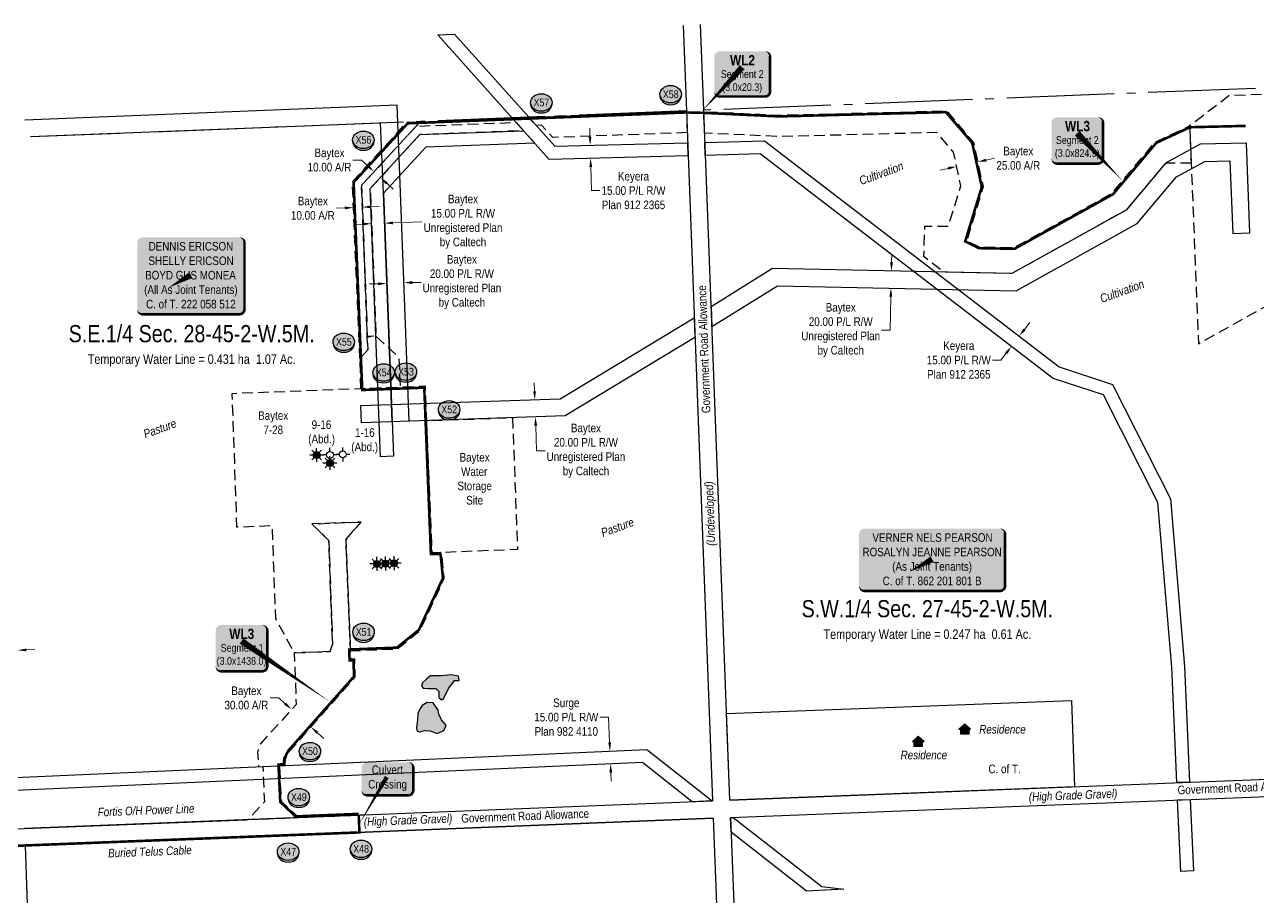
# Model space of a CAD drawing. Extents: x 685217 to 689013, y 5857541 to 5865900.
# Drawn here: x 686221 to 687657, y 5864853 to 5865868 of the extents above; entities that cross this region are included whole.
import ezdxf
from ezdxf.enums import TextEntityAlignment as Align

# ---------------------------------------------------------------- set-up
doc = ezdxf.new("R2010")
doc.units = 0
doc.header["$LTSCALE"] = 5
doc.header["$PDSIZE"] = 0.5
doc.linetypes.add('foc-ACCESSROAD', pattern=[3.75, 2.5, -1.25])
doc.linetypes.add('foc-QUARTERLINE', pattern=[33, 25, -3, 2, -3])
doc.layers.get('Defpoints').update_dxf_attribs({"color": 9})
for name, color, linetype in [('AS-OWNER', 7, 'Continuous'), ('AS-POWER', 104, 'foc-POWER'), ('AS-POWER-T', 104, 'Continuous'), ('AS-RESIDENCE', 14, 'Continuous'), ('AS-TELEPHONE-T', 224, 'Continuous'), ('AS-TELUS', 224, 'foc-TEL'), ('C-AR', 13, 'foc-ACCESSROAD'), ('C-RW', 13, 'Continuous'), ('C-SYMBOL', 7, 'Continuous'), ('C-WS', 13, 'foc-ACCESSROAD'), ('C-WS-S', 13, 'Continuous'), ('CG-NOTES', 7, 'Continuous'), ('F-RW', 190, 'Continuous'), ('F-WS', 190, 'foc-ACCESSROAD'), ('F-WS-S', 190, 'Continuous'), ('L-AREAREQUIRED', 7, 'Continuous'), ('L-ROAD-T', 7, 'Continuous'), ('L-SEC', 7, 'Continuous'), ('L-SECQ', 8, 'foc-QUARTERLINE'), ('L-TITLEDB', 4, 'Continuous'), ('L-TITLEDB-T', 4, 'Continuous'), ('P-CROSSINGS', 250, 'Continuous'), ('T-WATER', 160, 'Continuous'), ('T-WATER-H', 133, 'Continuous'), ('T-WATER-T', 170, 'Continuous')]:
    doc.layers.add(name, color=color, linetype=linetype)
for name, color, linetype, lineweight in [('C-RW-T', 13, 'Continuous', 9), ('C-WS-T', 13, 'Continuous', 9), ('F-AR-T', 190, 'Continuous', 9), ('F-RW-T', 190, 'Continuous', 9), ('F-WS-T', 190, 'Continuous', 9), ('T-TEXT', 48, 'Continuous', 18)]:
    doc.layers.add(name, color=color, linetype=linetype, lineweight=lineweight)
doc.layers.add('P-PROPOSED-WL2', color=7, linetype='Continuous', true_color=0x05c1ff)
doc.layers.add('P-PROPOSED-WL4', color=7, linetype='Continuous', true_color=0x5b5bc8)
doc.styles.add('100L', font='ARIALN.TTF', dxfattribs={"height": 11})
doc.styles.add('175L', font='ARIALN.TTF', dxfattribs={"height": 20})
doc.styles.add('80', font='ARIALN.TTF', dxfattribs={"height": 10})
doc.styles.add('80CG', font='ARIALN.TTF', dxfattribs={"height": 10})
doc.styles.add('80L', font='ARIALN.TTF', dxfattribs={"height": 10})
doc.styles.add('80LS', font='ARIALNI.TTF', dxfattribs={"height": 10})
doc.styles.add('BOLD', font='ARIALNB.TTF')
doc.styles.add('Crossing', font='ARIALN.TTF', dxfattribs={"height": 10})
doc.styles.add('foc-LtypeFont', font='ARIALN.TTF', dxfattribs={"height": 7.35})
doc.styles.add('TXT', font='ARIALN.TTF', dxfattribs={"height": 0.2})
doc.linetypes.add('foc-POWER', pattern='A,6,-1,["P",foc-LtypeFont,S=0.2,R=0,X=-0.625,Y=-0.75],-1.24,4', length=12.24)
doc.linetypes.add('foc-POWER-NOLINE', pattern='A,0,-4,["P",foc-LtypeFont,S=0.2,R=0,X=-0.625,Y=-0.75],-8.24', length=12.24)
doc.linetypes.add('foc-TEL', pattern='A,2,-1,["T",foc-LtypeFont,S=0.2,R=0,X=-0.425,Y=-0.75],-1.24,8', length=12.24)
doc.linetypes.add('foc-TEL-NOLINE', pattern='A,0,-2,["T",foc-LtypeFont,S=0.2,R=0,X=-0.425,Y=-0.75],-10.24', length=12.24)
doc.dimstyles.new('Compass 5 000', dxfattribs={"dimscale": 5, "dimtxt": 9, "dimasz": 2, "dimexe": 0.2, "dimexo": 0.0625, "dimgap": 0.5, "dimtad": 0, "dimtih": 1, "dimtoh": 1, "dimzin": 0, "dimdsep": 46, "dimtxsty": '80CG', "dimcen": 0.1, "dimse1": 1, "dimse2": 1, "dimclrd": 256, "dimclrt": 256, "dimaunit": 1, "dimadec": 4, "dimazin": 0, "dimtfac": 0.06, "dimtofl": 0, "dimtmove": 0, "dimatfit": 1, "dimfxl": 0.2, "dimtolj": 1, "dimtzin": 0, "dimlwd": -1, "dimarcsym": 0})

# ---------------------------------------------------------------- blocks, each defined once
blk = doc.blocks.new('GABD')
for p, q in [((-0.81, 0), (-1.62, 0)), ((0, 0.81), (0, 1.62)), ((1.62, 0), (0.81, 0)), ((0, -0.81), (0, -1.62))]:
    blk.add_line(p, q)
blk.add_circle((0, 0), 0.8)
blk = doc.blocks.new('GAS')
h = blk.add_hatch(color=255)
h.dxf.hatch_style = 1
edge = h.paths.add_edge_path()
edge.add_arc((0, 0), 0.9, 0, 360)
for p, q in [((-0.81, 0), (-1.62, 0)), ((-0.57, 0.57), (-1.14, 1.14)), ((0, 0.81), (0, 1.62)), ((0.57, 0.57), (1.14, 1.14)), ((1.62, 0), (0.81, 0)), ((-0.57, -0.57), (-1.14, -1.14)), ((0, -0.81), (0, -1.62)), ((1.14, -1.14), (0.57, -0.57))]:
    blk.add_line(p, q)
blk.add_circle((0, 0), 0.8)
blk = doc.blocks.new('*D374')
at = {"layer": 'Defpoints', "color": 0, "transparency": 16777216}
for p in [(686197.6, 5865139), (686197.7, 5865137.5), (686212.6, 5865138.1)]:
    blk.add_point(p, dxfattribs=at)
at = {"layer": 'F-AR-T', "transparency": 16777216}
for p, q in [((686187.6, 5865138.6), (686177.6, 5865138.2)), ((686222.6, 5865140), (686232.5, 5865140.3))]:
    blk.add_line(p, q, dxfattribs=at)
for points in [[(686222.5, 5865141.6), (686222.6, 5865138.3), (686212.6, 5865139.6)], [(686187.5, 5865140.3), (686187.7, 5865136.9), (686197.6, 5865139)]]:
    blk.add_solid(points, dxfattribs=at)
at = {"layer": 'F-AR-T', "transparency": 16777216, "insert": (686150.3, 5865138.2), "char_height": 10, "attachment_point": 5, "style": '80CG'}
blk.add_mtext('\\A1;Surge\\P15.00 A/R', dxfattribs=at)
blk = doc.blocks.new('*U369')
h = blk.add_hatch(color=59)
edge = h.paths.add_edge_path()
edge.add_line((-79, -37), (79, -37))
edge.add_arc((79, -31), 6, 270, 360)
edge.add_line((85, -31), (85, 29.5))
edge.add_arc((79, 29.5), 6, 0, 90)
edge.add_line((79, 35.5), (-79, 35.5))
edge.add_arc((-79, 29.5), 6, 90, 180)
edge.add_line((-85, 29.5), (-85, -31))
edge.add_arc((-79, -31), 6, 180, 270)
at = {"color": 1, "flags": 128}
blk.add_lwpolyline([(-79, -37, 3, 3, 0), (79, -37, 3, 3, 0.414214), (85, -31, 3, 3, 0), (85, 29.5, 3, 0, 0.414214), (79, 35.5, 0, 0, 0), (-79, 35.5, 0, 0, 0.414214), (-85, 29.5, 0, 0, 0), (-85, -31, 0, 3, 0.414214)], format="xyseb", close=True, dxfattribs=at)
blk.add_lwpolyline([(-26.2, -14.6, 0, 7.5, 0), (0, 0, 0, 0, 0)], format="xyseb", dxfattribs=at)
at = {"color": 1, "style": '80'}
blk.add_attdef('ENTER_TEXT_001', (-36, -5), '', height=10, dxfattribs=at)
blk = doc.blocks.new('*D375')
at = {"layer": 'Defpoints', "color": 0, "transparency": 16777216}
for p in [(687317, 5865552.9), (687307.9, 5865541), (687370.1, 5865493.4)]:
    blk.add_point(p, dxfattribs=at)
at = {"layer": 'F-RW-T', "transparency": 16777216}
for p, q in [((687385.3, 5865513.2), (687391.4, 5865521.2)), ((687357.9, 5865477.5), (687347.9, 5865477.5)), ((687364, 5865485.5), (687357.9, 5865477.5))]:
    blk.add_line(p, q, dxfattribs=at)
for points in [[(687384, 5865514.2), (687386.6, 5865512.2), (687379.2, 5865505.3)], [(687362.7, 5865486.5), (687365.3, 5865484.4), (687370.1, 5865493.4)]]:
    blk.add_solid(points, dxfattribs=at)
at = {"layer": 'F-RW-T', "transparency": 16777216, "insert": (687308.8, 5865477.5), "char_height": 10, "attachment_point": 5, "style": '80CG'}
blk.add_mtext('\\A1;Keyera\\P15.00 P/L R/W\\PPlan 912 2365', dxfattribs=at)
blk = doc.blocks.new('*D376')
at = {"layer": 'Defpoints', "color": 0, "transparency": 16777216}
for p in [(686907.1, 5865728.2), (686879.9, 5865712.5), (686907.4, 5865713.2)]:
    blk.add_point(p, dxfattribs=at)
at = {"layer": 'F-RW-T', "transparency": 16777216}
for p, q in [((686879.2, 5865737.5), (686879, 5865747.5)), ((686880.1, 5865702.5), (686880.8, 5865674.9)), ((686880.8, 5865674.9), (686890.8, 5865674.9))]:
    blk.add_line(p, q, dxfattribs=at)
for points in [[(686880.9, 5865737.5), (686877.6, 5865737.5), (686879.5, 5865727.5)], [(686881.8, 5865702.5), (686878.5, 5865702.5), (686879.9, 5865712.5)]]:
    blk.add_solid(points, dxfattribs=at)
at = {"layer": 'F-RW-T', "transparency": 16777216, "insert": (686929.9, 5865674.9), "char_height": 10, "attachment_point": 5, "style": '80CG'}
blk.add_mtext('\\A1;Keyera\\P15.00 P/L R/W\\PPlan 912 2365', dxfattribs=at)
blk = doc.blocks.new('*D377')
at = {"layer": 'C-RW-T', "transparency": 16777216}
for p, q in [((686814.7, 5865441.2), (686814.3, 5865451.2)), ((686816, 5865401.2), (686817, 5865371.9)), ((686817, 5865371.9), (686827, 5865371.9))]:
    blk.add_line(p, q, dxfattribs=at)
for points in [[(686816.3, 5865441.3), (686813, 5865441.2), (686815, 5865431.2)], [(686817.7, 5865401.3), (686814.3, 5865401.2), (686815.7, 5865411.2)]]:
    blk.add_solid(points, dxfattribs=at)
at = {"layer": 'Defpoints', "color": 0, "transparency": 16777216}
for p in [(686801.5, 5865430.8), (686802.2, 5865410.8), (686815.7, 5865411.2)]:
    blk.add_point(p, dxfattribs=at)
at = {"layer": 'C-RW-T', "transparency": 16777216, "insert": (686874.5, 5865371.9), "char_height": 10, "attachment_point": 5, "style": '80CG'}
blk.add_mtext('\\A1;Baytex\\P20.00 P/L R/W\\PUnregistered Plan\\Pby Caltech', dxfattribs=at)
blk = doc.blocks.new('*D378')
at = {"layer": 'C-RW-T', "transparency": 16777216}
for p, q in [((687230.5, 5865591.2), (687230.7, 5865601.2)), ((687229.6, 5865551.2), (687228.8, 5865512.5)), ((687228.8, 5865512.5), (687218.8, 5865512.5))]:
    blk.add_line(p, q, dxfattribs=at)
for points in [[(687228.8, 5865591.2), (687232.1, 5865591.2), (687230.3, 5865581.2)], [(687227.9, 5865551.2), (687231.3, 5865551.2), (687229.8, 5865561.2)]]:
    blk.add_solid(points, dxfattribs=at)
at = {"layer": 'Defpoints', "color": 0, "transparency": 16777216}
for p in [(687123.9, 5865583.5), (687123.5, 5865563.5), (687229.8, 5865561.2)]:
    blk.add_point(p, dxfattribs=at)
at = {"layer": 'C-RW-T', "transparency": 16777216, "insert": (687171.3, 5865512.5), "char_height": 10, "attachment_point": 5, "style": '80CG'}
blk.add_mtext('\\A1;Baytex\\P20.00 P/L R/W\\PUnregistered Plan\\Pby Caltech', dxfattribs=at)
blk = doc.blocks.new('*D379')
at = {"layer": 'C-RW-T', "transparency": 16777216}
for p, q in [((687340.5, 5865710.4), (687350.3, 5865712.5)), ((687296.6, 5865700.8), (687286.8, 5865698.7))]:
    blk.add_line(p, q, dxfattribs=at)
for points in [[(687296.2, 5865702.5), (687296.9, 5865699.2), (687306.3, 5865703)], [(687340.2, 5865712), (687340.9, 5865708.8), (687330.8, 5865708.3)]]:
    blk.add_solid(points, dxfattribs=at)
at = {"layer": 'Defpoints', "color": 0, "transparency": 16777216}
for p in [(687306, 5865704.4), (687330.5, 5865709.7), (687330.8, 5865708.3)]:
    blk.add_point(p, dxfattribs=at)
at = {"layer": 'C-RW-T', "transparency": 16777216, "insert": (687378.1, 5865712.5), "char_height": 10, "width": 340.606, "attachment_point": 5, "style": '80CG'}
blk.add_mtext('\\A1;Baytex\\P25.00 A/R', dxfattribs=at)
blk = doc.blocks.new('*U380')
h = blk.add_hatch(color=59)
edge = h.paths.add_edge_path()
edge.add_line((-56.5, -45.5), (56.5, -45.5))
edge.add_arc((56.5, -39.5), 6, 270, 360)
edge.add_line((62.5, -39.5), (62.5, 38))
edge.add_arc((56.5, 38), 6, 0, 90)
edge.add_line((56.5, 44), (-56.5, 44))
edge.add_arc((-56.5, 38), 6, 90, 180)
edge.add_line((-62.5, 38), (-62.5, -39.5))
edge.add_arc((-56.5, -39.5), 6, 180, 270)
at = {"color": 1, "flags": 128}
blk.add_lwpolyline([(-56.5, -45.5, 3, 3, 0), (56.5, -45.5, 3, 3, 0.414214), (62.5, -39.5, 3, 3, 0), (62.5, 38, 3, 0, 0.414214), (56.5, 44, 0, 0, 0), (-56.5, 44, 0, 0, 0.414214), (-62.5, 38, 0, 0, 0), (-62.5, -39.5, 0, 3, 0.414214)], format="xyseb", close=True, dxfattribs=at)
blk.add_lwpolyline([(-26.2, -14.6, 0, 7.5, 0), (0, 0, 0, 0, 0)], format="xyseb", dxfattribs=at)
at = {"color": 1, "style": '80'}
blk.add_attdef('ENTER_TEXT_001', (-36, -5), '', height=10, dxfattribs=at)
blk = doc.blocks.new('*D381')
at = {"layer": 'C-RW-T', "transparency": 16777216}
for p, q in [((686614.9, 5865636), (686604.9, 5865635.6)), ((686649.9, 5865637.3), (686683.8, 5865638.6))]:
    blk.add_line(p, q, dxfattribs=at)
for points in [[(686614.8, 5865637.6), (686614.9, 5865634.3), (686624.9, 5865636.4)], [(686649.8, 5865639), (686649.9, 5865635.6), (686639.9, 5865636.9)]]:
    blk.add_solid(points, dxfattribs=at)
at = {"layer": 'Defpoints', "color": 0, "transparency": 16777216}
for p in [(686624.8, 5865639), (686639.8, 5865639.6), (686639.9, 5865636.9)]:
    blk.add_point(p, dxfattribs=at)
at = {"layer": 'C-RW-T', "transparency": 16777216, "insert": (686731.3, 5865638.6), "char_height": 10, "attachment_point": 5, "style": '80CG'}
blk.add_mtext('\\A1;Baytex\\P15.00 P/L R/W\\PUnregistered Plan\\Pby Caltech', dxfattribs=at)
blk = doc.blocks.new('*D382')
at = {"layer": 'C-RW-T', "transparency": 16777216}
for p, q in [((686593.7, 5865654.7), (686583.7, 5865654.3)), ((686624.1, 5865656), (686634.1, 5865656.4))]:
    blk.add_line(p, q, dxfattribs=at)
for points in [[(686593.6, 5865656.3), (686593.8, 5865653), (686603.7, 5865655.1)], [(686624.1, 5865657.7), (686624.2, 5865654.3), (686614.1, 5865655.6)]]:
    blk.add_solid(points, dxfattribs=at)
at = {"layer": 'Defpoints', "color": 0, "transparency": 16777216}
for p in [(686614, 5865657.9), (686603.6, 5865657.4), (686603.7, 5865655.1)]:
    blk.add_point(p, dxfattribs=at)
at = {"layer": 'C-RW-T', "transparency": 16777216, "insert": (686556.4, 5865654.3), "char_height": 10, "attachment_point": 5, "style": '80CG'}
blk.add_mtext('\\A1;Baytex\\P10.00 A/R', dxfattribs=at)
blk = doc.blocks.new('*D383')
at = {"layer": 'C-RW-T', "transparency": 16777216}
for p, q in [((686613, 5865710.5), (686603, 5865710.5)), ((686620.4, 5865703.8), (686613, 5865710.5)), ((686642.4, 5865683.4), (686649.8, 5865676.6))]:
    blk.add_line(p, q, dxfattribs=at)
for points in [[(686621.5, 5865705), (686619.3, 5865702.5), (686627.7, 5865697)], [(686643.5, 5865684.6), (686641.3, 5865682.2), (686635.1, 5865690.2)]]:
    blk.add_solid(points, dxfattribs=at)
at = {"layer": 'Defpoints', "color": 0, "transparency": 16777216}
for p in [(686637.2, 5865707.2), (686627.7, 5865697), (686644.5, 5865700.4)]:
    blk.add_point(p, dxfattribs=at)
at = {"layer": 'C-RW-T', "transparency": 16777216, "insert": (686575.8, 5865710.5), "char_height": 10, "attachment_point": 5, "style": '80CG'}
blk.add_mtext('\\A1;Baytex\\P10.00 A/R', dxfattribs=at)
blk = doc.blocks.new('*D384')
at = {"layer": 'C-RW-T', "transparency": 16777216}
for p, q in [((686516.7, 5865084), (686506.7, 5865084)), ((686524.1, 5865077.3), (686516.7, 5865084)), ((686561.7, 5865043.5), (686569.1, 5865036.8))]:
    blk.add_line(p, q, dxfattribs=at)
for points in [[(686525.2, 5865078.6), (686523, 5865076.1), (686531.6, 5865070.6)], [(686562.8, 5865044.7), (686560.5, 5865042.2), (686554.2, 5865050.2)]]:
    blk.add_solid(points, dxfattribs=at)
at = {"layer": 'Defpoints', "color": 0, "transparency": 16777216}
for p in [(686530.9, 5865069.9), (686531.6, 5865070.6), (686553.6, 5865049.5)]:
    blk.add_point(p, dxfattribs=at)
at = {"layer": 'C-RW-T', "transparency": 16777216, "insert": (686479, 5865084), "char_height": 10, "attachment_point": 5, "style": '80CG'}
blk.add_mtext('\\A1;Baytex\\P30.00 A/R', dxfattribs=at)
blk = doc.blocks.new('*D385')
at = {"layer": 'Defpoints', "color": 0, "transparency": 16777216}
for p in [(686902.5, 5865022.1), (686360.6, 5864998), (686361.3, 5864983)]:
    blk.add_point(p, dxfattribs=at)
at = {"layer": 'F-RW-T', "transparency": 16777216}
for p, q in [((686900.7, 5865061.6), (686890.7, 5865061.6)), ((686902, 5865032.1), (686900.7, 5865061.6)), ((686903.6, 5864997.1), (686904, 5864987.1))]:
    blk.add_line(p, q, dxfattribs=at)
for points in [[(686903.7, 5865032.2), (686900.4, 5865032), (686902.5, 5865022.1)], [(686905.2, 5864997.2), (686901.9, 5864997.1), (686903.1, 5865007.1)]]:
    blk.add_solid(points, dxfattribs=at)
at = {"layer": 'F-RW-T', "transparency": 16777216, "insert": (686851.6, 5865061.6), "char_height": 10, "attachment_point": 5, "style": '80CG'}
blk.add_mtext('\\A1;Surge\\P15.00 P/L R/W\\PPlan 982 4110', dxfattribs=at)
blk = doc.blocks.new('res_occ')
for points in [[(0.1, 0.89), (-1.26, -0.37), (1.46, -0.37)], [(-0.9, -1.43), (1.1, -1.43), (1.1, -0.37), (-0.9, -0.37)]]:
    blk.add_hatch(color=14).paths.add_polyline_path(points)
at = {"color": 14}
for points in [[(0.1, 0.89), (-1.26, -0.37), (1.46, -0.37)], [(-0.9, -1.43), (1.1, -1.43), (1.1, -0.37), (-0.9, -0.37)]]:
    blk.add_lwpolyline(points, close=True, dxfattribs=at)
blk = doc.blocks.new('xing2')
h = blk.add_hatch(color=50)
h.dxf.hatch_style = 1
edge = h.paths.add_edge_path()
edge.add_ellipse((0, 0), major_axis=(-12.5, 0), ratio=0.816297, start_angle=0, end_angle=360)
h = blk.add_hatch(color=250)
h.dxf.hatch_style = 1
edge = h.paths.add_edge_path()
edge.add_ellipse((0, -2), major_axis=(-12.5, 0), ratio=0.816297, start_angle=0, end_angle=180)
edge.add_line((12.5, -2), (12.5, 0))
edge.add_ellipse((0, 0), major_axis=(-12.5, 0), ratio=0.816297, start_angle=0, end_angle=180, ccw=False)
edge.add_line((-12.5, 0), (-12.5, -2))
at = {"color": 250}
blk.add_ellipse((0, 0), major_axis=(-12.5, 0), ratio=0.816297, dxfattribs=at)
blk.add_ellipse((0, -2), major_axis=(-12.5, 0), ratio=0.816297, start_param=0, end_param=3.141593, dxfattribs=at)
at = {"color": 250, "style": 'Crossing'}
blk.add_attdef('CROSSING', text='', height=9, dxfattribs=at).set_placement((0.1, 0), align=Align.MIDDLE_CENTER)
at = {"color": 250, "style": 'Crossing', "flags": 1}
for tag, p in [('OWNER', (0.1, -12.5)), ('DESCRIPTION', (0.1, -25.8)), ('LOCATION', (0.1, -39.3)), ('DWG_REF', (0.1, -52.8))]:
    blk.add_attdef(tag, text='', height=9, dxfattribs=at).set_placement(p, align=Align.MIDDLE_CENTER)
blk = doc.blocks.new('*D413')
at = {"layer": 'C-RW', "transparency": 16777216}
for p, q in [((686632.5, 5865566.4), (686622.5, 5865566)), ((686672.5, 5865567.9), (686682.5, 5865568.3))]:
    blk.add_line(p, q, dxfattribs=at)
for points in [[(686632.5, 5865568), (686632.6, 5865564.7), (686642.5, 5865566.7)], [(686672.4, 5865569.6), (686672.6, 5865566.2), (686662.5, 5865567.5)]]:
    blk.add_solid(points, dxfattribs=at)
at = {"layer": 'Defpoints', "color": 0, "transparency": 16777216}
for p in [(686662.3, 5865572.3), (686642.4, 5865571.6), (686662.5, 5865567.5)]:
    blk.add_point(p, dxfattribs=at)
at = {"layer": 'C-RW', "transparency": 16777216, "insert": (686730, 5865568.3), "char_height": 10, "attachment_point": 5, "style": '80CG'}
blk.add_mtext('\\A1;Baytex\\P20.00 P/L R/W\\PUnregistered Plan\\Pby Caltech', dxfattribs=at)
blk = doc.blocks.new('*U419')
h = blk.add_hatch(color=254)
edge = h.paths.add_edge_path()
edge.add_line((-24, -20), (24, -20))
edge.add_arc((24, -14), 6, 270, 360)
edge.add_line((30, -14), (30, 12.5))
edge.add_arc((24, 12.5), 6, 0, 90)
edge.add_line((24, 18.5), (-24, 18.5))
edge.add_arc((-24, 12.5), 6, 90, 180)
edge.add_line((-30, 12.5), (-30, -14))
edge.add_arc((-24, -14), 6, 180, 270)
at = {"color": 160, "flags": 128}
blk.add_lwpolyline([(-24, -20, 3, 3, 0), (24, -20, 3, 3, 0.414214), (30, -14, 3, 3, 0), (30, 12.5, 3, 0, 0.414214), (24, 18.5, 0, 0, 0), (-24, 18.5, 0, 0, 0.414214), (-30, 12.5, 0, 0, 0), (-30, -14, 0, 3, 0.414214)], format="xyseb", close=True, dxfattribs=at)
at = {"color": 160, "style": '80'}
blk.add_attdef('ENTER_TEXT_001', (-26.8, -4.9), '', height=10, dxfattribs=at)
blk = doc.blocks.new('*U452')
h = blk.add_hatch(color=254)
edge = h.paths.add_edge_path()
edge.add_line((-26.5, -34.1), (26.5, -34.1))
edge.add_arc((26.5, -28.1), 6, 270, 360)
edge.add_line((32.5, -28.1), (32.5, 12.5))
edge.add_arc((26.5, 12.5), 6, 0, 90)
edge.add_line((26.5, 18.5), (-26.5, 18.5))
edge.add_arc((-26.5, 12.5), 6, 90, 180)
edge.add_line((-32.5, 12.5), (-32.5, -28.1))
edge.add_arc((-26.5, -28.1), 6, 180, 270)
at = {"layer": 'P-PROPOSED-WL4', "flags": 128}
blk.add_lwpolyline([(-26.5, -34.1, 3, 3, 0), (26.5, -34.1, 3, 3, 0.414214), (32.5, -28.1, 3, 3, 0), (32.5, 12.5, 3, 0, 0.414214), (26.5, 18.5, 0, 0, 0), (-26.5, 18.5, 0, 0, 0.414214), (-32.5, 12.5, 0, 0, 0), (-32.5, -28.1, 0, 3, 0.414214)], format="xyseb", close=True, dxfattribs=at)
blk.add_lwpolyline([(-47.3, -51.6, 0, 7.5, 0), (0, 0, 0, 0, 0)], format="xyseb", dxfattribs=at)
at = {"layer": 'P-PROPOSED-WL4'}
for tag, p, height, style in [('TEMP_AREA_W1_001', (-9.2, 2.2), 12, 'BOLD'), ('ENTER_TEXT_001', (-30.7, -12.5), 9, '80')]:
    blk.add_attdef(tag, p, '', height=height, dxfattribs=dict(at, style=style))
blk = doc.blocks.new('*U454')
h = blk.add_hatch(color=254)
edge = h.paths.add_edge_path()
edge.add_line((-24, -35.3), (24, -35.3))
edge.add_arc((24, -29.3), 6, 270, 360)
edge.add_line((30, -29.3), (30, 12.5))
edge.add_arc((24, 12.5), 6, 0, 90)
edge.add_line((24, 18.5), (-24, 18.5))
edge.add_arc((-24, 12.5), 6, 90, 180)
edge.add_line((-30, 12.5), (-30, -29.3))
edge.add_arc((-24, -29.3), 6, 180, 270)
at = {"layer": 'P-PROPOSED-WL2', "flags": 128}
blk.add_lwpolyline([(-24, -35.3, 3, 3, 0), (24, -35.3, 3, 3, 0.414214), (30, -29.3, 3, 3, 0), (30, 12.5, 3, 0, 0.414214), (24, 18.5, 0, 0, 0), (-24, 18.5, 0, 0, 0.414214), (-30, 12.5, 0, 0, 0), (-30, -29.3, 0, 3, 0.414214)], format="xyseb", close=True, dxfattribs=at)
blk.add_lwpolyline([(103.2, -71, 0, 7.5, 0), (0, 0, 0, 0, 0)], format="xyseb", dxfattribs=at)
at = {"layer": 'P-PROPOSED-WL2'}
for tag, p, height, style in [('TEMP_AREA_W1_001', (-9.2, 2.2), 12, 'BOLD'), ('ENTER_TEXT_001', (-30.7, -12.5), 9, '80')]:
    blk.add_attdef(tag, p, '', height=height, dxfattribs=dict(at, style=style))
blk = doc.blocks.new('*U455')
h = blk.add_hatch(color=254)
edge = h.paths.add_edge_path()
edge.add_line((-24, -35.3), (24, -35.3))
edge.add_arc((24, -29.3), 6, 270, 360)
edge.add_line((30, -29.3), (30, 12.5))
edge.add_arc((24, 12.5), 6, 0, 90)
edge.add_line((24, 18.5), (-24, 18.5))
edge.add_arc((-24, 12.5), 6, 90, 180)
edge.add_line((-30, 12.5), (-30, -29.3))
edge.add_arc((-24, -29.3), 6, 180, 270)
at = {"layer": 'P-PROPOSED-WL2', "flags": 128}
blk.add_lwpolyline([(-24, -35.3, 3, 3, 0), (24, -35.3, 3, 3, 0.414214), (30, -29.3, 3, 3, 0), (30, 12.5, 3, 0, 0.414214), (24, 18.5, 0, 0, 0), (-24, 18.5, 0, 0, 0.414214), (-30, 12.5, 0, 0, 0), (-30, -29.3, 0, 3, 0.414214)], format="xyseb", close=True, dxfattribs=at)
blk.add_lwpolyline([(52.6, -55.3, 0, 7.5, 0), (0, 0, 0, 0, 0)], format="xyseb", dxfattribs=at)
at = {"layer": 'P-PROPOSED-WL2'}
for tag, p, height, style in [('TEMP_AREA_W1_001', (-9.2, 2.2), 12, 'BOLD'), ('ENTER_TEXT_001', (-30.7, -12.5), 9, '80')]:
    blk.add_attdef(tag, p, '', height=height, dxfattribs=dict(at, style=style))

msp = doc.modelspace()

# ---------------------------------------------------------------- hatches: boundary and pattern name
at = {"layer": 'T-WATER-H'}
h = msp.add_hatch(color=256, dxfattribs=at)
h.dxf.hatch_style = 1
h.paths.add_polyline_path([(686708.253, 5865082.44), (686714.813, 5865095.414), (686721.516, 5865104.254), (686726.65, 5865104.254), (686725.937, 5865109.529), (686717.38, 5865111.097), (686705.971, 5865109.814), (686699.411, 5865109.671), (686693.279, 5865109.671), (686689, 5865106.25), (686684.152, 5865101.687), (686683.153, 5865097.695), (686685.007, 5865095.414), (686690.569, 5865095.129), (686694.99, 5865094.986), (686699.839, 5865094.844), (686703.119, 5865091.565), (686703.262, 5865088.856), (686703.262, 5865084.578), (686705.116, 5865082.868), (686705.829, 5865081.727)])
h = msp.add_hatch(color=256, dxfattribs=at)
h.dxf.hatch_style = 1
h.paths.add_polyline_path([(686693.129, 5865045.644), (686701.116, 5865042.793), (686709.102, 5865046.215), (686711.812, 5865052.06), (686706.107, 5865058.618), (686703.255, 5865065.177), (686702.257, 5865069.739), (686696.695, 5865078.294), (686689.421, 5865078.864), (686683.86, 5865075.157), (686681.293, 5865071.878), (686678.726, 5865065.747), (686678.44, 5865058.761), (686677.014, 5865048.923), (686677.727, 5865045.217), (686681.007, 5865044.504), (686686.427, 5865046.072)])

# ---------------------------------------------------------------- linework, layer by layer
at = {"layer": 'AS-POWER', "linetype": 'foc-POWER-NOLINE', "flags": 128}
msp.add_lwpolyline([(685418.625, 5864899.469), (686220.478, 5864931.829), (686479.283, 5864942.254)], dxfattribs=at)
at = {"layer": 'AS-TELUS', "linetype": 'foc-TEL-NOLINE', "flags": 128}
msp.add_lwpolyline([(685318.978, 5864875.418), (685419.389, 5864879.369), (686221.243, 5864911.729), (687022.778, 5864944.017), (687026.591, 5864844.026)], dxfattribs=at)
at = {"layer": 'C-AR', "flags": 128}
for points in [[(686992.576, 5865742.376), (686836.03, 5865736.697), (686822.574, 5865751.146), (686816.523, 5865750.821), (686807.963, 5865760.375), (686991.619, 5865767.661), (686992.576, 5865742.376)], [(686538.398, 5864944.636), (686539.898, 5864944.696), (686519.925, 5864963.591), (686517.914, 5865005.033), (686524.138, 5865005.314), (686524.556, 5865013.112), (686529.245, 5865021.965), (686605.869, 5865108.46), (686605.258, 5865129.327), (686600.675, 5865129.225), (686600.264, 5865139.009), (686594.811, 5865268.703), (686612.658, 5865288.937), (686555.167, 5865286.648), (686574.977, 5865267.219), (686579.35, 5865146.848), (686576.404, 5865138.082), (686534.819, 5865136.467), (686536.862, 5865076.502), (686495.011, 5865030.109), (686491.899, 5865020.778), (686493.185, 5865003.913), (686498.115, 5865004.136), (686499.98, 5864962.943), (686480.903, 5864942.32), (686537.939, 5864944.617)]]:
    msp.add_lwpolyline(points, dxfattribs=at)
for points in [[(687579.466, 5865706.981), (687549.523, 5865706.75), (687503.71, 5865652.274), (687370.517, 5865578.178), (687291.368, 5865579.884), (687268.062, 5865598.204), (687269.246, 5865633.553), (687296.582, 5865633.313), (687311.285, 5865680.279), (687302.691, 5865719.779), (687283.203, 5865742.534), (687099.514, 5865737.767), (687012.724, 5865741.874), (687011.776, 5865766.947), (687099.781, 5865762.782), (687294.45, 5865767.835), (687325.779, 5865731.253), (687337.121, 5865679.126), (687318.079, 5865616.613), (687332.752, 5865609.341), (687373.373, 5865608.614), (687487.537, 5865671.885), (687537.807, 5865731.66), (687577.719, 5865750.169)], [(686611.227, 5865479.409), (686602.393, 5865685.14), (686666.238, 5865754.753), (686681.164, 5865755.066), (686676.678, 5865749.93), (686613.156, 5865681.201), (686619.871, 5865504.956), (686620.467, 5865489.29)], [(686793.202, 5865754.346), (686801.872, 5865744.668), (686681.205, 5865740.095), (686623.306, 5865677.45), (686629.862, 5865505.377), (686619.871, 5865504.956), (686613.156, 5865681.201), (686676.678, 5865749.93)]]:
    msp.add_lwpolyline(points, close=True, dxfattribs=at)
at = {"layer": 'C-RW', "flags": 128}
for points in [[(686668.657, 5865406.423), (686658.516, 5865672.601), (686654.482, 5865774.303), (686220.967, 5865757.105)], [(686648.672, 5865405.662), (686638.531, 5865671.824), (686635.29, 5865753.526), (686227.502, 5865737.349)]]:
    msp.add_lwpolyline(points, dxfattribs=at)
msp.add_lwpolyline([(686801.872, 5865744.668), (686814.878, 5865730.15), (686687.994, 5865725.341), (686638.531, 5865671.824), (686650.205, 5865365.427), (686635.215, 5865364.856), (686623.306, 5865677.45), (686681.205, 5865740.095)], close=True, dxfattribs=at)
at = {"layer": 'C-RW'}
for points in [[(687021.249, 5865516.514), (687097.48, 5865564.058), (687375.504, 5865558.066), (687516.648, 5865636.585), (687562.412, 5865691.002), (687595.274, 5865708.964), (687624.635, 5865709.687), (687627.841, 5865624.789), (687647.827, 5865625.544), (687643.875, 5865730.166), (687589.935, 5865728.839), (687549.523, 5865706.75), (687503.71, 5865652.274), (687370.517, 5865578.178), (687091.953, 5865584.182), (687020.378, 5865539.541)], [(687001.355, 5865503.955), (686850.481, 5865412.395), (686613.146, 5865404.476), (686612.479, 5865424.465), (686844.581, 5865432.209), (687000.482, 5865526.821)]]:
    msp.add_lwpolyline(points, close=True, dxfattribs=at)
at = {"layer": 'C-WS', "flags": 128}
for points in [[(687577.719, 5865750.169), (687587.978, 5865496.575), (687822.742, 5865627.343), (687816.123, 5865793.499), (687623.37, 5865785.334), (687577.719, 5865750.169)], [(686612.402, 5865444.096), (686611.227, 5865479.409), (686620.467, 5865489.29), (686619.871, 5865504.956), (686629.862, 5865505.377), (686656.692, 5865480.58), (686658.016, 5865445.834)], [(686693.162, 5865292.142), (686687.607, 5865446.961), (686462.101, 5865438.369), (686467.654, 5865283.163), (686508.753, 5865284.8), (686512.828, 5865176.551), (686534.819, 5865136.467), (686576.404, 5865138.082), (686579.35, 5865146.848), (686574.977, 5865267.219), (686555.167, 5865286.648), (686612.658, 5865288.937), (686594.811, 5865268.703), (686600.264, 5865139.009), (686654.901, 5865141.132), (686681.102, 5865162.332), (686709.469, 5865223.293), (686706.443, 5865253.397), (686695.358, 5865253.096)], [(686789.053, 5865410.345), (686794.803, 5865256.917), (686706.443, 5865253.397), (686695.358, 5865253.096), (686689.041, 5865407.009), (686789.053, 5865410.345)]]:
    msp.add_lwpolyline(points, close=True, dxfattribs=at)
at = {"layer": 'F-RW', "flags": 128}
for points in [[(686721.349, 5865857.05), (686838.35, 5865726.458), (686992.688, 5865730.382), (686993.285, 5865715.398), (686831.785, 5865711.277), (686701.887, 5865856.277)], [(687012.815, 5865730.893), (687082.429, 5865732.676), (687425.812, 5865469.581), (687487.776, 5865449.207), (687555.348, 5865315.808), (687571.763, 5865120.68), (687577.57, 5864985.956), (687562.585, 5864985.366), (687556.799, 5865119.713), (687540.652, 5865311.637), (687477.198, 5865436.895), (687418.705, 5865456.128), (687077.507, 5865717.548), (687013.408, 5865715.907)], [(687021.961, 5864964.074), (686998.229, 5864963.11), (686940.445, 5865008.781), (686218.827, 5864976.706), (685868.906, 5864961.159), (685859.34, 5864950.731), (685860.764, 5864917.293), (685845.781, 5864916.688), (685844.093, 5864956.301), (685862.036, 5864975.863), (686218.235, 5864991.692), (686945.314, 5865024.01), (687021.396, 5864964.052)]]:
    msp.add_lwpolyline(points, close=True, dxfattribs=at)
at = {"layer": 'F-RW'}
for points in [[(687567.316, 5864881.788), (687563.488, 5864965.256), (687578.473, 5864965.845), (687582.293, 5864882.57)], [(687131.481, 5864859.06), (687043.532, 5864927.625), (687042.877, 5864944.807), (687045.847, 5864944.923), (687149.176, 5864864.298), (687174.811, 5864861.32)]]:
    msp.add_lwpolyline(points, close=True, dxfattribs=at)
at = {"layer": 'F-WS', "flags": 128}
msp.add_lwpolyline([(686538.398, 5864944.636), (686609.854, 5864947.514)], dxfattribs=at)
at = {"layer": 'L-SEC'}
for p, q in [((686987.748, 5865867.359), (686991.619, 5865767.661)), ((687011.719, 5865768.461), (687007.848, 5865868.164)), ((686991.619, 5865767.661), (687006.819, 5865365.889)), ((687042.116, 5864964.908), (687011.719, 5865768.461)), ((687006.819, 5865365.889), (687022.017, 5864964.118)), ((687042.116, 5864964.908), (687949.7, 5865000.581)), ((687042.876, 5864944.807), (687950.46, 5864980.48)), ((686220.478, 5864931.829), (687022.017, 5864964.118)), ((686621.248, 5864947.973), (686220.478, 5864931.829)), ((687022.778, 5864944.017), (686221.243, 5864911.729)), ((687022.778, 5864944.017), (687026.591, 5864844.026)), ((687042.876, 5864944.807), (687046.69, 5864844.818)), ((685820.316, 5864895.549), (686221.243, 5864911.729)), ((686221.243, 5864911.729), (685820.316, 5864895.549))]:
    msp.add_line(p, q, dxfattribs=at)
at = {"layer": 'L-SECQ', "flags": 128}
for points in [[(687819.326, 5865800.553), (687011.719, 5865768.461)], [(686991.619, 5865767.661), (686227.502, 5865737.349)], [(686221.243, 5864911.729), (686249.688, 5864138.384)]]:
    msp.add_lwpolyline(points, dxfattribs=at)
at = {"layer": 'L-TITLEDB', "flags": 128}
msp.add_lwpolyline([(687038.222, 5865065.757), (687439.946, 5865081), (687443.737, 5864980.695), (687042.116, 5864964.908)], close=True, dxfattribs=at)
at = {"layer": 'P-PROPOSED-WL2', "linetype": 'Continuous', "flags": 128}
msp.add_lwpolyline([(686991.777, 5865765.91, 3, 3, 0), (686991.319, 5865765.921, 3, 3, 0), (686666.921, 5865753.279, 3, 3, 0), (686603.918, 5865684.583, 3, 3, 0), (686613.948, 5865442.653, 3, 3, 0), (686686.168, 5865445.405, 3, 3, 0), (686693.918, 5865251.557, 3, 3, 0), (686705.09, 5865251.86, 3, 3, 0), (686707.935, 5865223.553, 3, 3, 0), (686679.889, 5865163.279, 3, 3, 0), (686654.345, 5865142.611, 3, 3, 0), (686598.707, 5865140.448, 3, 3, 0), (686599.239, 5865127.693, 3, 3, 0), (686603.803, 5865127.795, 3, 3, 0), (686604.353, 5865109.01, 3, 3, 0), (686528.003, 5865022.826, 3, 3, 0), (686523.076, 5865013.523, 3, 3, 0), (686522.713, 5865006.751, 3, 3, 0), (686516.342, 5865006.463, 3, 3, 0), (686518.456, 5864962.915, 3, 3, 0), (686536.286, 5864946.077, 3, 3, 0), (686609.794, 5864949.013, 0, 0, 0)], format="xyseb", dxfattribs=at)
at = {"layer": 'P-PROPOSED-WL2', "linetype": 'Continuous', "const_width": 3, "flags": 128}
msp.add_lwpolyline([(687011.961, 5865765.436), (687099.765, 5865761.281), (687293.776, 5865766.317), (687324.394, 5865730.564), (687335.572, 5865679.19), (687316.274, 5865615.834), (687332.388, 5865607.847), (687373.749, 5865607.107), (687488.506, 5865670.707), (687538.741, 5865730.44), (687578.067, 5865748.678), (687642.997, 5865750.276)], dxfattribs=at)
at = {"layer": 'P-PROPOSED-WL4', "linetype": 'Continuous', "const_width": 3, "flags": 128}
msp.add_lwpolyline([(686991.63, 5865765.908), (687011.961, 5865765.436)], dxfattribs=at)
at = {"layer": 'P-PROPOSED-WL4', "linetype": 'Continuous', "flags": 128}
msp.add_lwpolyline([(687267.004, 5858496.461, 3, 3, 0), (687240.562, 5859188.953, 3, 3, 0), (687257.664, 5859189.606, 3, 3, 0), (687253.436, 5859300.452, 3, 3, 0), (687238.274, 5859704.05, 3, 3, 0), (687221.172, 5859703.406, 3, 3, 0), (687206.128, 5860103.987, 3, 3, 0), (687175.824, 5860898.586, 3, 3, 0), (687132.854, 5860896.948, 3, 3, 0), (687132.207, 5860914.056, 3, 3, 0), (686379.047, 5860885.638, 3, 3, 0), (686350.627, 5861679.263, 3, 3, 0), (686349.889, 5861697.865, 3, 3, 0), (685537.848, 5861666.14, 3, 3, 0), (685506.016, 5862470.74, 3, 3, 0), (685476.69, 5863273.03, 3, 3, 0), (685447.424, 5864076.161, 3, 3, 0), (685417.835, 5864880.808, 3, 3, 0), (686610.664, 5864927.416, 3, 3, 0), (686609.854, 5864947.514, 0, 0, 0)], format="xyseb", dxfattribs=at)
at = {"layer": 'T-WATER', "flags": 128}
for points in [[(686708.253, 5865082.44), (686714.813, 5865095.414), (686721.516, 5865104.254), (686726.65, 5865104.254), (686725.937, 5865109.529), (686717.38, 5865111.097), (686705.971, 5865109.814), (686699.411, 5865109.671), (686693.279, 5865109.671), (686689, 5865106.25), (686684.152, 5865101.687), (686683.153, 5865097.695), (686685.007, 5865095.414), (686690.569, 5865095.129), (686694.99, 5865094.986), (686699.839, 5865094.844), (686703.119, 5865091.565), (686703.262, 5865088.856), (686703.262, 5865084.578), (686705.116, 5865082.868), (686705.829, 5865081.727), (686708.253, 5865082.44)], [(686693.129, 5865045.644), (686701.116, 5865042.793), (686709.102, 5865046.215), (686711.812, 5865052.06), (686706.107, 5865058.618), (686703.255, 5865065.177), (686702.257, 5865069.739), (686696.695, 5865078.294), (686689.421, 5865078.864), (686683.86, 5865075.157), (686681.293, 5865071.878), (686678.726, 5865065.747), (686678.44, 5865058.761), (686677.014, 5865048.923), (686677.727, 5865045.217), (686681.007, 5865044.504), (686686.427, 5865046.072), (686693.129, 5865045.644)]]:
    msp.add_lwpolyline(points, close=True, dxfattribs=at)
at = {"layer": 'T-WATER-T', "color": 160, "flags": 128}
msp.add_lwpolyline([(686610.549, 5864937.181, 0, 4.998, 0), (686642.468, 5864991.841, 0, 0, 0)], format="xyseb", dxfattribs=at)

# ---------------------------------------------------------------- block references
at = {"layer": 'AS-OWNER', "color": 3}
ref = msp.add_blockref('*U380', (686414.328, 5865576.375), dxfattribs=dict(at, xscale=0.9997440000000076, yscale=0.9997440000000076, zscale=0.9997440000000076))
ref.add_attrib('ENTER_TEXT_001', 'DENNIS ERICSON', (686365.071, 5865605.049), dxfattribs={"layer": '0', "color": 1, "height": 9.99744, "style": '80'})
ref.add_attrib('ENTER_TEXT_002', 'SHELLY ERICSON', (686364.91, 5865588.21), dxfattribs={"layer": '0', "color": 1, "height": 9.99744, "style": '80'})
ref.add_attrib('ENTER_TEXT_003', 'BOYD GUS MONEA', (686361.074, 5865571.37), dxfattribs={"layer": '0', "color": 1, "height": 9.99744, "style": '80'})
ref.add_attrib('ENTER_TEXT_004', '(All As Joint Tenants)', (686359.905, 5865554.537), dxfattribs={"layer": '0', "color": 1, "height": 9.99744, "style": '80'})
ref.add_attrib('ENTER_TEXT_005', 'C. of T. 222 058 512', (686362.142, 5865537.697), dxfattribs={"layer": '0', "color": 1, "height": 9.99744, "style": '80'})
ref = msp.add_blockref('*U369', (687277.707, 5865245.6), dxfattribs=dict(at, xscale=0.9997440000000076, yscale=0.9997440000000076, zscale=0.9997440000000076))
ref.add_attrib('ENTER_TEXT_001', 'VERNER NELS PEARSON', (687208.165, 5865265.854), dxfattribs={"layer": '0', "color": 1, "height": 9.99744, "style": '80'})
ref.add_attrib('ENTER_TEXT_002', 'ROSALYN JEANNE PEARSON', (687196.612, 5865249.014), dxfattribs={"layer": '0', "color": 1, "height": 9.99744, "style": '80'})
ref.add_attrib('ENTER_TEXT_003', '(As Joint Tenants)', (687231.239, 5865232.181), dxfattribs={"layer": '0', "color": 1, "height": 9.99744, "style": '80'})
ref.add_attrib('ENTER_TEXT_004', 'C. of T. 862 201 801 B', (687220.106, 5865215.342), dxfattribs={"layer": '0', "color": 1, "height": 9.99744, "style": '80'})
at = {"layer": 'AS-RESIDENCE', "color": 6, "xscale": 5, "yscale": 5, "zscale": 5}
for p in [(687315.247, 5865049.404), (687261.081, 5865034.993)]:
    msp.add_blockref('res_occ', p, dxfattribs=at)
at = {"layer": 'C-WS-S', "color": 6, "xscale": 5, "yscale": 5, "zscale": 5}
for p in [(686560.856, 5865366.923), (686576.299, 5865357.607), (686631.074, 5865240.113), (686641.026, 5865240.498), (686651.044, 5865240.885)]:
    msp.add_blockref('GAS', p, dxfattribs=at)
at = {"layer": 'CG-NOTES'}
ref = msp.add_blockref('*U452', (687056.521, 5865818.549), dxfattribs=dict(at, xscale=0.99969901, yscale=0.99969901, zscale=0.99969901))
ref.add_attrib('TEMP_AREA_W1_001', 'WL2', (687042.339, 5865820.792), dxfattribs={"layer": 'P-PROPOSED-WL4', "height": 11.9964, "style": 'BOLD'})
ref.add_attrib('ENTER_TEXT_001', 'Segment 2', (687031.634, 5865806.076), dxfattribs={"layer": 'P-PROPOSED-WL4', "height": 8.9973, "style": '80'})
ref.add_attrib('ENTER_TEXT_002', '(3.0x20.3)', (687033.319, 5865790.927), dxfattribs={"layer": 'P-PROPOSED-WL4', "height": 8.9973, "style": '80'})
ref = msp.add_blockref('*U455', (687446.81, 5865741.693), dxfattribs=at)
ref.add_attrib('TEMP_AREA_W1_001', 'WL3', (687432.571, 5865744.04), dxfattribs={"layer": 'P-PROPOSED-WL2', "height": 12, "style": 'BOLD'})
ref.add_attrib('ENTER_TEXT_001', 'Segment 2', (687421.915, 5865729.217), dxfattribs={"layer": 'P-PROPOSED-WL2', "height": 9, "style": '80'})
ref.add_attrib('ENTER_TEXT_002', '(3.0x824.9)', (687420.734, 5865714.063), dxfattribs={"layer": 'P-PROPOSED-WL2', "height": 9, "style": '80'})
ref = msp.add_blockref('*U454', (686473.32, 5865150.322), dxfattribs=at)
ref.add_attrib('TEMP_AREA_W1_001', 'WL3', (686459.081, 5865152.669), dxfattribs={"layer": 'P-PROPOSED-WL2', "height": 12, "style": 'BOLD'})
ref.add_attrib('ENTER_TEXT_001', 'Segment 1', (686449.107, 5865137.846), dxfattribs={"layer": 'P-PROPOSED-WL2', "height": 9, "style": '80'})
ref.add_attrib('ENTER_TEXT_002', '(3.0x1438.0)', (686444.377, 5865122.693), dxfattribs={"layer": 'P-PROPOSED-WL2', "height": 9, "style": '80'})
ref = msp.add_blockref('*U419', (686643.379, 5864990.592), dxfattribs=dict(at, xscale=1.000131017163248, yscale=1.000131017163248, zscale=1.000131017163248))
ref.add_attrib('ENTER_TEXT_001', 'Culvert', (686624.996, 5864995.396), dxfattribs={"layer": '0', "color": 160, "height": 10.0013, "style": '80'})
ref.add_attrib('ENTER_TEXT_002', 'Crossing', (686620.9, 5864978.55), dxfattribs={"layer": '0', "color": 160, "height": 10.0013, "style": '80'})
at = {"layer": 'F-WS-S', "color": 6, "xscale": 5, "yscale": 5, "zscale": 5}
for p in [(686576.337, 5865367.075), (686591.331, 5865367.655)]:
    msp.add_blockref('GABD', p, dxfattribs=at)
at = {"layer": 'P-CROSSINGS'}
for p, values in [((686822.514, 5865777.523), {'CROSSING': 'X57'}), ((686973.157, 5865787.143), {'CROSSING': 'X58'}), ((686615.257, 5865734.042), {'CROSSING': 'X56'}), ((686592.426, 5865498.767), {'CROSSING': 'X55'}), ((686638.841, 5865463.11), {'CROSSING': 'X54'}), ((686664.786, 5865463.976), {'CROSSING': 'X53'}), ((686715.134, 5865420.049), {'CROSSING': 'X52'}), ((686615.456, 5865160.957), {'CROSSING': 'X51'}), ((686552.987, 5865022.098), {'CROSSING': 'X50'}), ((686540.047, 5864968.506), {'CROSSING': 'X49'}), ((686527.648, 5864904.943), {'CROSSING': 'X47'}), ((686612.511, 5864908.295), {'CROSSING': 'X48'})]:
    msp.add_blockref('xing2', p, dxfattribs=at).add_auto_attribs(values)

# ---------------------------------------------------------------- texts
at = {"layer": 'AS-RESIDENCE', "char_height": 10, "attachment_point": 1, "style": 'TXT'}
for insert in [(687322.329, 5865052.527), (687230.754, 5865022.536)]:
    msp.add_mtext_dynamic_manual_height_columns('\\pi10.272;{\\fArial Narrow|b0|i1|c0|p34;Residence}', width=73.83253, gutter_width=1, heights=[0], dxfattribs=dict(at, insert=insert))
at = {"layer": 'AS-TELEPHONE-T', "insert": (686317.442, 5864908.147), "char_height": 10, "attachment_point": 1, "rotation": 2.306825, "style": '80L'}
msp.add_mtext_dynamic_manual_height_columns('\\pi0.29898;{\\fArial Narrow|b0|i1|c0|p34;Buried Telus Cable}', width=97.23506, gutter_width=50.012, heights=[0], dxfattribs=at)
at = {"layer": 'C-SYMBOL', "color": 3, "style": '175L'}
for s, p in [('S.E.1/4 Sec. 28-45-2-W.5M.', (686415.239, 5865492.319)), ('S.W.1/4 Sec. 27-45-2-W.5M.', (687272.191, 5865172.001))]:
    msp.add_text(s, height=20, dxfattribs=at).set_placement(p, align=Align.BOTTOM_CENTER)
at = {"layer": 'C-WS-T', "char_height": 10, "attachment_point": 1, "style": '80L'}
for s, insert in [('\\pi0.47292;Baytex\\P\\pi6.5814;7-28', (686492.209, 5865417.938)), ('\\pi0.47292;Baytex\\P\\pi2.2465;Water \\P\\pi-2.0305;Storage \\P\\pi8.1605;Site', (686726.869, 5865369.315))]:
    msp.add_mtext_dynamic_manual_height_columns(s, width=35.04543, gutter_width=50, heights=[0], dxfattribs=dict(at, insert=insert))
at = {"layer": 'F-WS-T', "char_height": 10, "attachment_point": 1, "style": '80L'}
for s, insert in [('\\pi4.3372;9-16\\P\\pi0.39447;(Abd.)', (686550.644, 5865407.306)), ('\\pi4.7226;1-16\\P\\pi0.39447;(Abd.)', (686600.824, 5865398.101))]:
    msp.add_mtext_dynamic_manual_height_columns(s, width=30.59795, gutter_width=50, heights=[0], dxfattribs=dict(at, insert=insert))
at = {"layer": 'L-AREAREQUIRED', "color": 5, "style": '100L'}
for s, p in [('Temporary Water Line = 0.431 ha  1.07 Ac.', (686415.239, 5865469.819)), ('Temporary Water Line = 0.247 ha  0.61 Ac.', (687272.191, 5865149.501))]:
    msp.add_text(s, height=11, dxfattribs=at).set_placement(p, align=Align.BOTTOM_CENTER)
at = {"layer": 'L-ROAD-T', "style": '80L'}
for rotation, p in [(92.005344, (687011.988, 5865490.149)), (2.23947, (687638.101, 5864979.648)), (2.23947, (686803.672, 5864946.588))]:
    msp.add_text('Government Road Allowance', height=10, rotation=rotation, dxfattribs=at).set_placement(p, align=Align.MIDDLE_CENTER)
at = {"layer": 'T-TEXT', "style": '80LS'}
for s, rotation, p in [('Cultivation', 20, (687218.491, 5865695.149)), ('Cultivation', 20, (687498.903, 5865557.796)), ('Pasture', 20, (686378.198, 5865397.797)), ('(Undeveloped)', 92.005344, (687018.839, 5865298.69)), ('Pasture', 20, (686911.185, 5865282.814)), ('(High Grade Gravel)', 2.342194, (687441.9, 5864970.822)), ('(High Grade Gravel)', 2.342194, (686667.295, 5864941.83))]:
    msp.add_text(s, height=10, rotation=rotation, dxfattribs=at).set_placement(p, align=Align.MIDDLE_CENTER)

# ---------------------------------------------------------------- dimensions: what is measured, and where the dimension line sits
at = {"layer": 'C-RW'}
dim = msp.add_aligned_dim(p1=(686642.35, 5865571.581), p2=(686662.336, 5865572.342), distance=-4.837, text='Baytex\\P20.00 P/L R/W\\PUnregistered Plan\\Pby Caltech', dimstyle='Compass 5 000', dxfattribs=at)
dim.commit()
dim.dimension.update_dxf_attribs({"geometry": '*D413', "text_midpoint": (686730.009, 5865568.27)})
at = {"layer": 'C-RW-T', "color": 6}
for p1, p2, distance, text, picture, middle in [((686644.532, 5865700.416), (686637.188, 5865707.203), 13.937, 'Baytex\\P10.00 A/R', '*D383', (686575.759, 5865710.543)), ((687306.046, 5865704.356), (687330.475, 5865709.671), -1.428, 'Baytex\\P25.00 A/R', '*D379', (687378.056, 5865712.528)), ((686614.045, 5865657.881), (686603.583, 5865657.432), 2.325, 'Baytex\\P10.00 A/R', '*D382', (686556.419, 5865654.251))]:
    dim = msp.add_aligned_dim(p1=p1, p2=p2, distance=distance, text=text, dimstyle='Compass 5 000', dxfattribs=at)
    dim.commit()
    dim.dimension.update_dxf_attribs({"geometry": picture, "text_midpoint": middle})
for base, p1, p2, angle, text, picture, middle in [((686639.861, 5865636.934), (686624.77, 5865639.028), (686639.759, 5865639.599), 2.181793, 'Baytex\\P15.00 P/L R/W\\PUnregistered Plan\\Pby Caltech', '*D381', (686731.34, 5865638.609)), ((687229.824, 5865561.206), (687123.894, 5865583.494), (687123.463, 5865563.498), 268.765314, 'Baytex\\P20.00 P/L R/W\\PUnregistered Plan\\Pby Caltech', '*D378', (687171.27, 5865512.458)), ((686815.653, 5865411.233), (686801.547, 5865430.773), (686802.214, 5865410.784), 271.910888, 'Baytex\\P20.00 P/L R/W\\PUnregistered Plan\\Pby Caltech', '*D377', (686874.468, 5865371.916)), ((686531.553, 5865070.617), (686553.599, 5865049.456), (686530.92, 5865069.915), 137.946551, 'Baytex\\P30.00 A/R', '*D384', (686479.035, 5865084.013))]:
    dim = msp.add_linear_dim(base=base, p1=p1, p2=p2, angle=angle, text=text, dimstyle='Compass 5 000', dxfattribs=at)
    dim.commit()
    dim.dimension.update_dxf_attribs({"geometry": picture, "text_midpoint": middle, "dimtype": 161})
at = {"layer": 'F-AR-T', "color": 6}
dim = msp.add_aligned_dim(p1=(686212.622, 5865138.092), p2=(686197.653, 5865137.514), distance=-1.483, text='Surge\\P15.00 A/R', dimstyle='Compass 5 000', dxfattribs=at)
dim.commit()
dim.dimension.update_dxf_attribs({"geometry": '*D374', "text_midpoint": (686150.329, 5865138.225)})
at = {"layer": 'F-RW-T', "color": 6}
for base, p1, p2, angle, text, picture, middle in [((686879.873, 5865712.504), (686907.065, 5865728.205), (686907.448, 5865713.208), 271.461701, 'Keyera\\P15.00 P/L R/W\\PPlan 912 2365', '*D376', (686929.919, 5865674.883)), ((687370.072, 5865493.39), (687317.002, 5865552.949), (687307.879, 5865541.041), 232.541289, 'Keyera\\P15.00 P/L R/W\\PPlan 912 2365', '*D375', (687308.823, 5865477.514)), ((686902.473, 5865022.106), (686361.315, 5864983.039), (686360.649, 5864998.022), 92.54507, 'Surge\\P15.00 P/L R/W\\PPlan 982 4110', '*D385', (686851.633, 5865061.559))]:
    dim = msp.add_linear_dim(base=base, p1=p1, p2=p2, angle=angle, text=text, dimstyle='Compass 5 000', dxfattribs=at)
    dim.commit()
    dim.dimension.update_dxf_attribs({"geometry": picture, "text_midpoint": middle, "dimtype": 161})

# ---------------------------------------------------------------- next in the draw order: texts
at = {"layer": 'AS-POWER-T', "insert": (686305.633, 5864955.908), "char_height": 9.99272, "attachment_point": 1, "rotation": 2.310941, "style": '80L', "bg_fill": 3, "box_fill_scale": 1.15, "bg_fill_color": 256, "bg_fill_true_color": 256, "bg_fill_transparency": 0}
msp.add_mtext_dynamic_manual_height_columns('{\\fArial Narrow|b0|i1|c0|p34;Fortis O/H Power Line}', width=112.4192, gutter_width=50, heights=[0], dxfattribs=at)
at = {"layer": 'L-TITLEDB-T', "insert": (687343.029, 5865006.412), "char_height": 10, "attachment_point": 1, "style": '80L', "bg_fill": 2}
msp.add_mtext_dynamic_manual_height_columns('\\pi0.32285;C. of T.', width=36.68254, gutter_width=50.012, heights=[0], dxfattribs=at)

doc.saveas('drawing.dxf')
